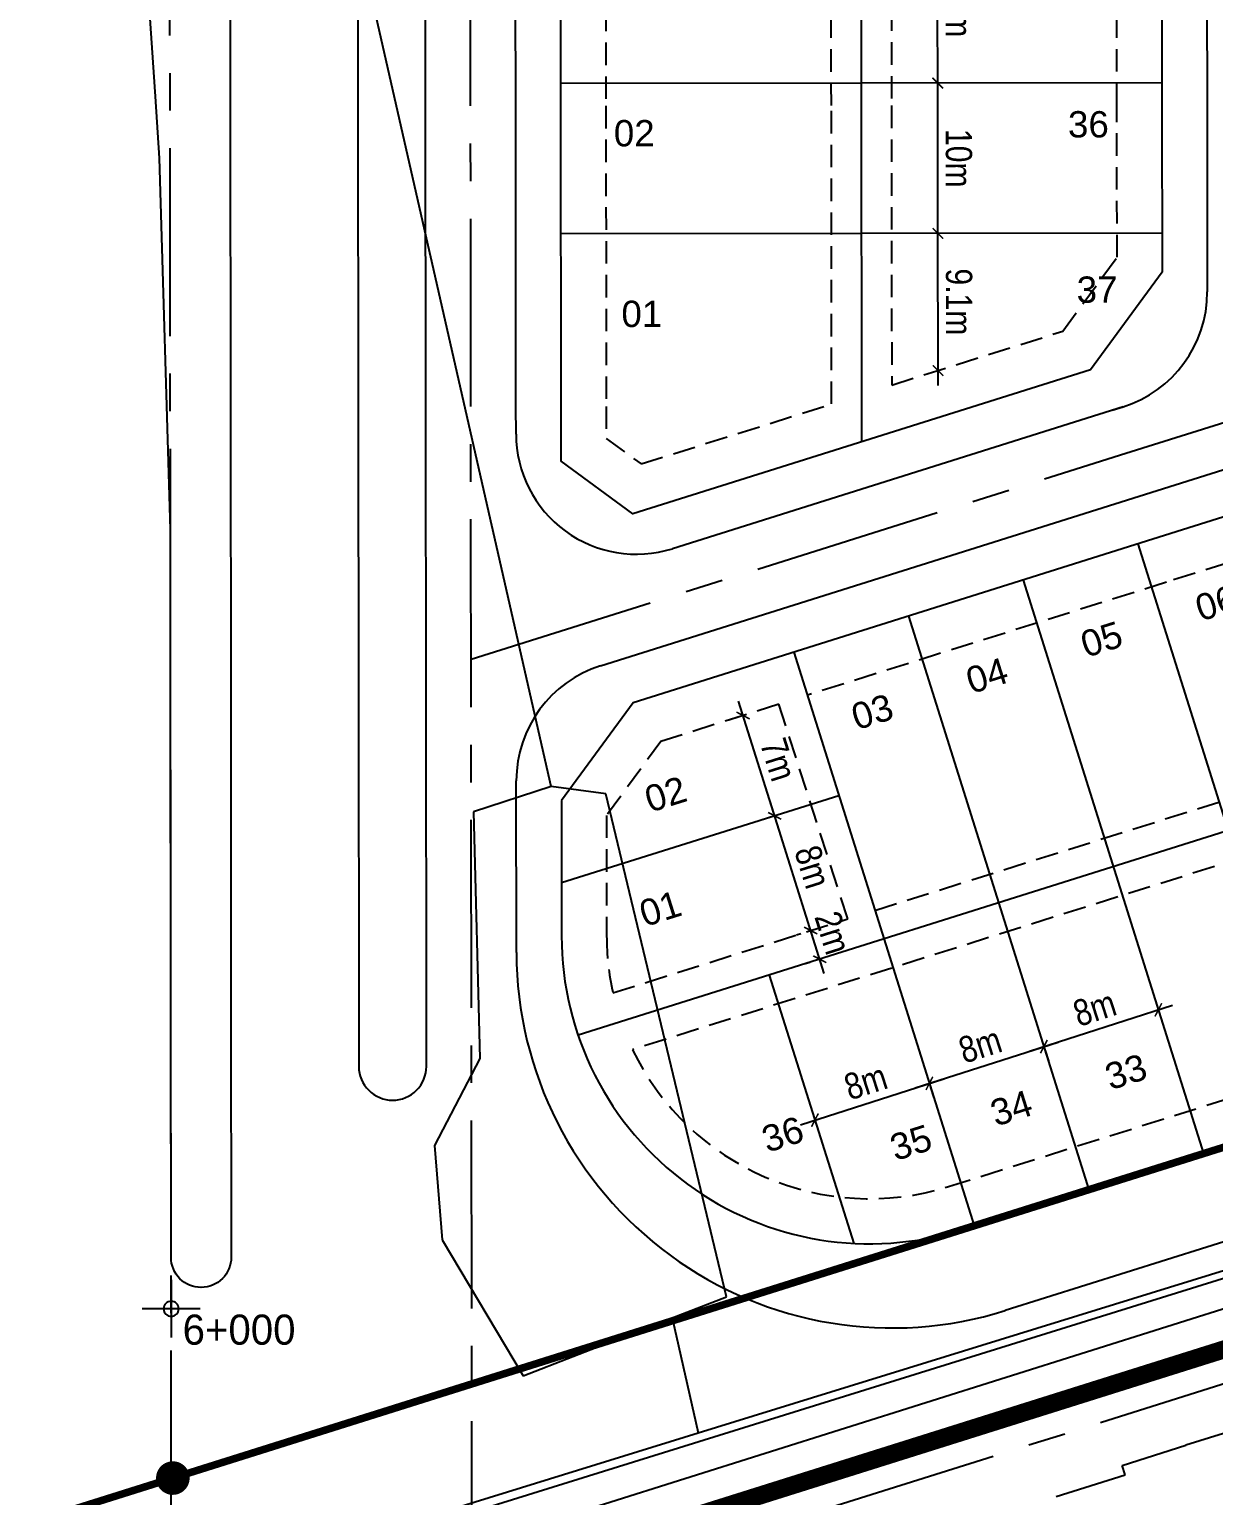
# Model space of a CAD drawing. Extents: x 597165 to 598689, y 1181586 to 1183364.
# Drawn here: x 598108.6 to 598187.4, y 1182195.4 to 1182293 of the extents above; entities that cross this region are included whole.
import ezdxf
from ezdxf.enums import TextEntityAlignment as Align

# ---------------------------------------------------------------- set-up
doc = ezdxf.new("R2010")
doc.units = 0
doc.header["$MEASUREMENT"] = 0
for name, pattern in [('CENTER', [2, 1.25, -0.25, 0.25, -0.25]), ('DASHED', [0.75, 0.5, -0.25]), ('LOGIOI', [4, 3, -1])]:
    doc.linetypes.add(name, pattern=pattern)
doc.layers.get('0').update_dxf_attribs({"linetype": 'CONTINUOUS'})
doc.layers.get('DEFPOINTS').update_dxf_attribs({"color": 8, "linetype": 'CONTINUOUS'})
for name, color, linetype in [('CGXD', 3, 'CONTINUOUS'), ('DIM-T', 7, 'CONTINUOUS'), ('GT-QLO50-L', 4, 'CONTINUOUS'), ('GT-QLO50-LYTRINH', 7, 'CONTINUOUS'), ('GT-QLO50-TIM', 2, 'CONTINUOUS'), ('MOCRANH', 7, 'CONTINUOUS'), ('NEN-HT', 8, 'CONTINUOUS'), ('NET-LENGOAI', 4, 'CONTINUOUS'), ('NET-LETRONG', 5, 'CONTINUOUS'), ('NET-LO-GIOI-DIEN-GIOI', 7, 'CENTER'), ('NET-PLO', 2, 'CONTINUOUS'), ('NET-TIM', 2, 'CENTER'), ('RANH_QUY_HOACH', 7, 'LOGIOI'), ('RANHGIAODAT', 150, 'LOGIOI'), ('TEXT-SOLO', 7, 'CONTINUOUS')]:
    doc.layers.add(name, color=color, linetype=linetype)
doc.styles.add('AVO', font='VHELVEN.TTF')
doc.styles.add('STYLE1', font='VHELVEI.TTF')
doc.styles.add('TOA-DO-TIM', font='VAVON.TTF')
doc.styles.add('VHEL-C-R', font='VHELVCN.TTF')
doc.dimstyles.new('TL1000', dxfattribs={"dimscale": 0, "dimtxt": 2, "dimasz": 0.7, "dimexe": 1, "dimexo": 1, "dimgap": 0.5, "dimtad": 1, "dimdec": 1, "dimzin": 12, "dimtxsty": 'VHEL-C-R', "dimblk1": 'ARCHTICK', "dimblk2": 'ARCHTICK', "dimsah": 1, "dimcen": -0.09, "dimdle": 1, "dimclrd": 256, "dimclre": 256, "dimclrt": 256, "dimazin": 3, "dimtfac": 0.005, "dimtdec": 1, "dimtix": 1, "dimtmove": 0, "dimatfit": 3, "dimtolj": 1, "dimtzin": 0})

# ---------------------------------------------------------------- blocks, each defined once
blk = doc.blocks.new('LYTRINH')
at = {"layer": 'GT-QLO50-LYTRINH'}
for p, q in [((0, 0.96), (0, -0.96)), ((0.96, 0), (-0.96, 0))]:
    blk.add_line(p, q, dxfattribs=at)
blk = doc.blocks.new('_ARCHTICK')
at = {"color": 0, "linetype": 'BYBLOCK', "const_width": 0.15}
blk.add_lwpolyline([(-0.5, -0.5), (0.5, 0.5)], dxfattribs=at)
blk = doc.blocks.new('*D1400')
at = {"linetype": 'BYBLOCK'}
for p, q in [((598161.506, 1182230.139), (598160.305, 1182233.955)), ((598159.933, 1182232.789), (598159.651, 1182232.7)), ((598160.534, 1182230.881), (598160.252, 1182230.793))]:
    blk.add_line(p, q, dxfattribs=at)
at = {"layer": 'DEFPOINTS', "color": 0, "linetype": 'BYBLOCK'}
for p in [(598160.605, 1182233.001), (598160.887, 1182233.089), (598161.487, 1182231.182)]:
    blk.add_point(p, dxfattribs=at)
at = {"linetype": 'BYBLOCK', "xscale": 0.7, "yscale": 0.7, "zscale": 0.7}
for p, rotation in [((598160.605, 1182233.001), 107.4736130847678), ((598161.205, 1182231.093), 287.4736130847677)]:
    blk.add_blockref('_ARCHTICK', p, dxfattribs=dict(at, rotation=rotation))
at = {"linetype": 'BYBLOCK', "insert": (598162.084, 1182232.857), "char_height": 1.75, "attachment_point": 5, "rotation": 287.47361, "style": 'VHEL-C-R'}
blk.add_mtext('\\A1;2m', dxfattribs=at)
blk = doc.blocks.new('*D1399')
at = {"linetype": 'BYBLOCK'}
for p, q in [((598160.905, 1182232.047), (598157.903, 1182241.585)), ((598158.211, 1182240.634), (598157.249, 1182240.331)), ((598159.933, 1182232.789), (598159.651, 1182232.7))]:
    blk.add_line(p, q, dxfattribs=at)
at = {"layer": 'DEFPOINTS', "color": 0, "linetype": 'BYBLOCK'}
for p in [(598158.203, 1182240.632), (598159.165, 1182240.934), (598160.887, 1182233.089)]:
    blk.add_point(p, dxfattribs=at)
at = {"linetype": 'BYBLOCK', "xscale": 0.7, "yscale": 0.7, "zscale": 0.7}
for p, rotation in [((598158.203, 1182240.632), 107.4736130847678), ((598160.605, 1182233.001), 287.4736130847679)]:
    blk.add_blockref('_ARCHTICK', p, dxfattribs=dict(at, rotation=rotation))
at = {"linetype": 'BYBLOCK', "insert": (598160.733, 1182237.235), "char_height": 1.75, "attachment_point": 5, "rotation": 287.47361, "style": 'VHEL-C-R'}
blk.add_mtext('\\A1;8m', dxfattribs=at)
blk = doc.blocks.new('*D1398')
at = {"linetype": 'BYBLOCK'}
for p, q in [((598158.503, 1182239.678), (598155.801, 1182248.262)), ((598155.852, 1182247.23), (598155.147, 1182247.008)), ((598158.211, 1182240.634), (598157.249, 1182240.331))]:
    blk.add_line(p, q, dxfattribs=at)
at = {"layer": 'DEFPOINTS', "color": 0, "linetype": 'BYBLOCK'}
for p in [(598156.101, 1182247.309), (598156.806, 1182247.53), (598159.165, 1182240.934)]:
    blk.add_point(p, dxfattribs=at)
at = {"linetype": 'BYBLOCK', "xscale": 0.7, "yscale": 0.7, "zscale": 0.7}
for p, rotation in [((598156.101, 1182247.309), 107.4736130847678), ((598158.203, 1182240.632), 287.4736130847679)]:
    blk.add_blockref('_ARCHTICK', p, dxfattribs=dict(at, rotation=rotation))
at = {"linetype": 'BYBLOCK', "insert": (598158.463, 1182244.383), "char_height": 1.75, "attachment_point": 5, "rotation": 287.47361, "style": 'VHEL-C-R'}
blk.add_mtext('\\A1;7m', dxfattribs=at)
blk = doc.blocks.new('*D1237')
at = {"linetype": 'BYBLOCK'}
for p, q in [((598159.927, 1182220.081), (598169.448, 1182223.138)), ((598168.582, 1182222.565), (598168.801, 1182221.881)), ((598160.965, 1182220.12), (598161.184, 1182219.435))]:
    blk.add_line(p, q, dxfattribs=at)
at = {"layer": 'DEFPOINTS', "color": 0, "linetype": 'BYBLOCK'}
for p in [(598168.276, 1182223.517), (598168.496, 1182222.833), (598160.659, 1182221.072)]:
    blk.add_point(p, dxfattribs=at)
at = {"linetype": 'BYBLOCK', "xscale": 0.7, "yscale": 0.7, "zscale": 0.7}
for p, rotation in [((598168.496, 1182222.833), 17.80141668245331), ((598160.879, 1182220.387), 197.8014166824533)]:
    blk.add_blockref('_ARCHTICK', p, dxfattribs=dict(at, rotation=rotation))
at = {"linetype": 'BYBLOCK', "insert": (598164.261, 1182222.937), "char_height": 1.75, "attachment_point": 5, "rotation": 17.80142, "style": 'VHEL-C-R'}
blk.add_mtext('\\A1;8m', dxfattribs=at)
blk = doc.blocks.new('*D1236')
at = {"linetype": 'BYBLOCK'}
for p, q in [((598167.544, 1182222.527), (598177.065, 1182225.584)), ((598168.582, 1182222.565), (598168.801, 1182221.881))]:
    blk.add_line(p, q, dxfattribs=at)
at = {"layer": 'DEFPOINTS', "color": 0, "linetype": 'BYBLOCK'}
for p in [(598176.113, 1182225.278), (598176.113, 1182225.278), (598168.276, 1182223.517)]:
    blk.add_point(p, dxfattribs=at)
at = {"linetype": 'BYBLOCK', "xscale": 0.7, "yscale": 0.7, "zscale": 0.7}
for p, rotation in [((598176.113, 1182225.278), 17.80141668245331), ((598168.496, 1182222.833), 197.8014166824533)]:
    blk.add_blockref('_ARCHTICK', p, dxfattribs=dict(at, rotation=rotation))
at = {"linetype": 'BYBLOCK', "insert": (598171.878, 1182225.382), "char_height": 1.75, "attachment_point": 5, "rotation": 17.80142, "style": 'VHEL-C-R'}
blk.add_mtext('\\A1;8m', dxfattribs=at)
blk = doc.blocks.new('*D1235')
at = {"linetype": 'BYBLOCK'}
for p, q in [((598175.161, 1182224.973), (598184.682, 1182228.03)), ((598176.199, 1182225.011), (598176.418, 1182224.326))]:
    blk.add_line(p, q, dxfattribs=at)
at = {"layer": 'DEFPOINTS', "color": 0, "linetype": 'BYBLOCK'}
for p in [(598183.73, 1182227.724), (598183.73, 1182227.724), (598175.893, 1182225.963)]:
    blk.add_point(p, dxfattribs=at)
at = {"linetype": 'BYBLOCK', "xscale": 0.7, "yscale": 0.7, "zscale": 0.7}
for p, rotation in [((598183.73, 1182227.724), 17.80141668245331), ((598176.113, 1182225.278), 197.8014166824533)]:
    blk.add_blockref('_ARCHTICK', p, dxfattribs=dict(at, rotation=rotation))
at = {"linetype": 'BYBLOCK', "insert": (598179.495, 1182227.828), "char_height": 1.75, "attachment_point": 5, "rotation": 17.80142, "style": 'VHEL-C-R'}
blk.add_mtext('\\A1;8m', dxfattribs=at)
blk = doc.blocks.new('*D1171')
at = {"linetype": 'BYBLOCK'}
blk.add_line((598169.073, 1182269.262), (598169.062, 1182280.383), dxfattribs=at)
at = {"layer": 'DEFPOINTS', "color": 0, "linetype": 'BYBLOCK'}
for p in [(598169.063, 1182279.383), (598169.063, 1182279.383), (598169.072, 1182270.262)]:
    blk.add_point(p, dxfattribs=at)
at = {"linetype": 'BYBLOCK', "xscale": 0.7, "yscale": 0.7, "zscale": 0.7}
for p, rotation in [((598169.063, 1182279.383), 90.05370803980172), ((598169.072, 1182270.262), 270.0537080398017)]:
    blk.add_blockref('_ARCHTICK', p, dxfattribs=dict(at, rotation=rotation))
at = {"linetype": 'BYBLOCK', "insert": (598170.461, 1182274.824), "char_height": 1.75, "attachment_point": 5, "rotation": 270.05371, "style": 'VHEL-C-R'}
blk.add_mtext('\\A1;9.1m', dxfattribs=at)
blk = doc.blocks.new('*D1170')
at = {"linetype": 'BYBLOCK'}
blk.add_line((598169.064, 1182278.383), (598169.053, 1182290.383), dxfattribs=at)
at = {"layer": 'DEFPOINTS', "color": 0, "linetype": 'BYBLOCK'}
for p in [(598169.054, 1182289.383), (598169.054, 1182289.383), (598169.063, 1182279.383)]:
    blk.add_point(p, dxfattribs=at)
at = {"linetype": 'BYBLOCK', "xscale": 0.7, "yscale": 0.7, "zscale": 0.7}
for p, rotation in [((598169.054, 1182289.383), 90.05370803980574), ((598169.063, 1182279.383), 270.0537080398057)]:
    blk.add_blockref('_ARCHTICK', p, dxfattribs=dict(at, rotation=rotation))
at = {"linetype": 'BYBLOCK', "insert": (598170.452, 1182284.384), "char_height": 1.75, "attachment_point": 5, "rotation": 270.05371, "style": 'VHEL-C-R'}
blk.add_mtext('\\A1;10m', dxfattribs=at)
blk = doc.blocks.new('*D1169')
at = {"linetype": 'BYBLOCK'}
blk.add_line((598169.055, 1182288.383), (598169.043, 1182300.383), dxfattribs=at)
at = {"layer": 'DEFPOINTS', "color": 0, "linetype": 'BYBLOCK'}
for p in [(598169.044, 1182299.383), (598169.044, 1182299.383), (598169.054, 1182289.383)]:
    blk.add_point(p, dxfattribs=at)
at = {"linetype": 'BYBLOCK', "xscale": 0.7, "yscale": 0.7, "zscale": 0.7}
for p, rotation in [((598169.044, 1182299.383), 90.05370803980574), ((598169.054, 1182289.383), 270.0537080398057)]:
    blk.add_blockref('_ARCHTICK', p, dxfattribs=dict(at, rotation=rotation))
at = {"linetype": 'BYBLOCK', "insert": (598170.443, 1182294.384), "char_height": 1.75, "attachment_point": 5, "rotation": 270.05371, "style": 'VHEL-C-R'}
blk.add_mtext('\\A1;10m', dxfattribs=at)

msp = doc.modelspace()

# ---------------------------------------------------------------- linework, layer by layer
at = {"layer": 'CGXD', "linetype": 'DASHED', "ltscale": 3}
for p, q in [((598282.7499, 1182287.1767), (598184.266, 1182256.1747)), ((598164.8722, 1182234.344), (598287.1584, 1182272.8388)), ((598184.266, 1182256.1747), (598160.3846, 1182248.657))]:
    msp.add_line(p, q, dxfattribs=at)
for points in [[(598161.8628, 1182407.8148), (598161.8474, 1182427.8777), (598161.8294, 1182447.8836), (598161.8236, 1182454.3123), (598150.4183, 1182448.9253), (598146.8336, 1182443.262), (598146.8475, 1182427.8662), (598146.8628, 1182407.7992), (598146.8835, 1182387.8702), (598146.9015, 1182367.8702), (598146.9195, 1182347.8702), (598146.9375, 1182327.8702), (598146.9556, 1182307.8327), (598146.9736, 1182287.8702), (598146.9916, 1182267.8702), (598146.9935, 1182265.7465), (598149.3168, 1182264.0437), (598161.9914, 1182268.0336), (598161.9736, 1182287.8837), (598161.9556, 1182307.8462), (598161.9375, 1182327.8837), (598161.9195, 1182347.8837), (598161.9015, 1182367.8837), (598161.8835, 1182387.8837)], [(598180.8835, 1182387.9004), (598180.8628, 1182407.8353), (598180.8474, 1182427.8918), (598180.8371, 1182439.3942), (598165.8371, 1182439.3802), (598165.8474, 1182427.8807), (598165.8628, 1182407.8189), (598165.8835, 1182387.8873), (598165.9015, 1182367.8873), (598165.9195, 1182347.8873), (598165.9375, 1182327.8873), (598165.9556, 1182307.8498), (598165.9736, 1182287.8873), (598165.9903, 1182269.2924), (598177.3802, 1182272.8779), (598180.9827, 1182277.7933), (598180.9735, 1182287.9008), (598180.9556, 1182307.8633), (598180.9375, 1182327.9008), (598180.9195, 1182347.9008), (598180.9015, 1182367.9008)]]:
    msp.add_lwpolyline(points, close=True, dxfattribs=at)
for points in [[(598292.7424, 1182254.6774), (598288.334, 1182269.0153), (598148.7527, 1182225.0762, 0.3728247), (598169.778, 1182215.9691), (598194.475, 1182223.7436)], [(598158.4768, 1182248.0564), (598150.6185, 1182245.5827), (598147.0161, 1182240.6673), (598147.0233, 1182232.6459, 0.0546171), (598147.4419, 1182228.8571), (598163.0627, 1182233.7744)]]:
    msp.add_lwpolyline(points, format="xyb", close=True, dxfattribs=at)
at = {"layer": 'GT-QLO50-L'}
for points in [[(598121.9556, 1182307.8102), (598121.9736, 1182287.8477), (598121.9916, 1182267.8477), (598122.0096, 1182247.8477), (598122.0276, 1182227.8477), (598122.0426, 1182211.2584, -0.4142136), (598120.0444, 1182209.2566), (598120.0444, 1182209.2566, -0.4142136), (598118.0426, 1182211.2548), (598118.0276, 1182227.8441), (598117.999, 1182259.5814, 0.0070465), (598117.9973, 1182259.6942), (598117.279, 1182284.384), (598117.008, 1182288.4901), (598116.5261, 1182295.6222)], [(598130.4556, 1182307.8178), (598130.4736, 1182287.8553), (598130.4916, 1182267.8553), (598130.5096, 1182247.8553), (598130.5276, 1182227.8554), (598130.5311, 1182223.9627, 0.4142136), (598132.7831, 1182221.7148), (598132.7831, 1182221.7148, 0.4142136), (598135.0311, 1182223.9668), (598135.0276, 1182227.8594), (598135.0096, 1182247.8594), (598134.9916, 1182267.8594), (598134.9736, 1182287.8594), (598134.9556, 1182307.8219)]]:
    msp.add_lwpolyline(points, format="xyb", dxfattribs=at)
at = {"layer": 'GT-QLO50-LYTRINH'}
msp.add_lwpolyline([(598117.55, 1182207.84, 1), (598118.55, 1182207.84, 1)], format="xyb", close=True, dxfattribs=at)
at = {"layer": 'GT-QLO50-TIM', "linetype": 'CENTER', "ltscale": 10, "flags": 128}
msp.add_lwpolyline([(598118.1495, 1182092.552), (598118.1357, 1182107.8441), (598118.0637, 1182187.8441), (598118.0276, 1182227.8441), (598118.0096, 1182247.8441), (598117.9916, 1182267.8441), (598117.9736, 1182287.8441), (598117.9556, 1182307.8066), (598117.9375, 1182327.8441), (598117.9195, 1182347.844), (598117.9015, 1182367.844), (598117.8835, 1182387.844), (598117.8628, 1182407.7691), (598117.8475, 1182427.844), (598117.8294, 1182447.844), (598117.8114, 1182467.844), (598117.7727, 1182507.8066), (598117.7574, 1182527.844), (598117.7441, 1182542.574), (598117.7554, 1182547.844), (598117.7393, 1182567.844), (598117.8064, 1182587.8438), (598117.9915, 1182607.8055), (598118.3561, 1182627.8395), (598118.7651, 1182642.5669), (598118.9451, 1182647.8307), (598119.797, 1182667.8124), (598120.0933, 1182673.5939), (598120.9121, 1182687.7812), (598122.2554, 1182707.7359), (598130.5763, 1182807.3883), (598139.8112, 1182906.9588), (598153.3963, 1183006.021)], dxfattribs=at)
at = {"layer": 'MOCRANH'}
msp.add_lwpolyline([(597340.2111, 1182461.6352), (597341.3721, 1182437.3595), (597345.3594, 1182366.2568), (597347.4489, 1182325.7368), (597346.6708, 1182267.2097), (597396.7196, 1181936.6184), (597442.3642, 1181957.8696), (597465.633, 1181971.3486), (597501.0995, 1181986.0417), (597656.5869, 1182038.5657), (597738.2962, 1182063.5406), (597807.4868, 1182085.32), (597867.7896, 1182104.3029), (597882.6286, 1182108.9741), (597915.464, 1182119.3104), (597990.1043, 1182142.8066), (598023.5178, 1182153.3249), (598090.3046, 1182174.3489), (598179.3376, 1182202.3758), (598297.3967, 1182239.54), (598213.8261, 1182511.342)], dxfattribs=at)
msp.add_lwpolyline([(597340.2111, 1182461.6352), (597341.3721, 1182437.3595), (597345.3594, 1182366.2568), (597347.4489, 1182325.7368), (597346.6708, 1182267.2097), (597396.7196, 1181936.6184), (597442.3642, 1181957.8696), (597465.633, 1181971.3486), (597501.0995, 1181986.0417), (597656.5869, 1182038.5657), (597738.2962, 1182063.5406), (597807.4868, 1182085.32), (597867.7896, 1182104.3029), (597882.6286, 1182108.9741), (597915.464, 1182119.3104), (597990.1043, 1182142.8066), (598023.5178, 1182153.3249), (598090.3046, 1182174.3489), (598179.3376, 1182202.3758), (598297.3967, 1182239.54), (598213.8261, 1182511.342)], dxfattribs=at)
at = {"layer": 'MOCRANH', "const_width": 1.1169}
msp.add_lwpolyline([(598117.6024, 1182196.5753, 1), (598118.7193, 1182196.5753, 1)], format="xyb", close=True, dxfattribs=at)
at = {"layer": 'NEN-HT', "linetype": 'CONTINUOUS'}
for p, q in [((598143.34, 1182242.58), (598124.14, 1182327.02)), ((598143.34, 1182242.58), (598138.17, 1182240.9)), ((598146.96, 1182242.1), (598143.34, 1182242.58)), ((598155, 1182208.64), (598146.96, 1182242.1)), ((598138.17, 1182240.9), (598138.58, 1182224.48)), ((598153.12, 1182199.58), (598244.64, 1182227.9)), ((598138.58, 1182224.48), (598135.57, 1182218.7)), ((598096.01, 1182181.23), (598219.75, 1182219.75)), ((598135.57, 1182218.7), (598136.08, 1182212.43)), ((598141.23, 1182193.09), (598223.53, 1182219.02)), ((598136.08, 1182212.43), (598141.46, 1182203.38)), ((598151.38, 1182207.23), (598155, 1182208.64)), ((598141.46, 1182203.38), (598151.38, 1182207.23)), ((598151.38, 1182207.23), (598153.12, 1182199.58)), ((598190.44, 1182200.29), (598185.57, 1182198.76)), ((598101.04, 1182183.52), (598153.12, 1182199.58)), ((598181.33, 1182197.42), (598185.57, 1182198.76)), ((598181.52, 1182196.78), (598181.33, 1182197.42)), ((598176.93, 1182195.35), (598181.52, 1182196.78))]:
    msp.add_line(p, q, dxfattribs=at)
at = {"layer": 'NET-LENGOAI', "ltscale": 20}
for p, q in [((598140.9736, 1182287.8648), (598140.9556, 1182307.8273)), ((598186.9556, 1182307.8687), (598186.9735, 1182287.9062)), ((598182.4644, 1182261.8978), (598277.1774, 1182291.7128)), ((598140.9916, 1182267.8648), (598140.9736, 1182287.8648)), ((598186.9735, 1182287.9062), (598186.9847, 1182275.4869)), ((598140.9932, 1182266.0314), (598140.9916, 1182267.8648)), ((598181.3869, 1182267.8489), (598151.3954, 1182258.4078)), ((598180.6628, 1182267.6209), (598181.3869, 1182267.8489)), ((598146.6119, 1182250.6117), (598182.4644, 1182261.8978)), ((598141.0243, 1182231.539), (598141.014, 1182242.9737)), ((598197.1774, 1182215.1589), (598173.531, 1182207.7152))]:
    msp.add_line(p, q, dxfattribs=at)
for centre, radius, start, end in [((598178.9847, 1182275.4797), 8, 287.473612, 0.051611), ((598148.9932, 1182266.0386), 8, 180.051611, 287.473612), ((598149.014, 1182242.9809), 8, 107.473614, 180.051611), ((598166.0243, 1182231.5616), 25, 180.051611, 287.473613)]:
    msp.add_arc(centre, radius, start, end, dxfattribs=at)
at = {"layer": 'NET-LETRONG'}
for p, q in [((598281.8682, 1182290.0443), (598183.3652, 1182259.0362)), ((598183.3652, 1182259.0362), (598148.78, 1182248.1491)), ((598148.78, 1182248.1491), (598144.0152, 1182241.6478)), ((598144.0152, 1182241.6478), (598144.0233, 1182232.6432)), ((598170.6788, 1182213.1076), (598195.3758, 1182220.882))]:
    msp.add_line(p, q, dxfattribs=at)
msp.add_lwpolyline([(598183.9556, 1182307.866), (598183.9735, 1182287.9035), (598183.9835, 1182276.8128), (598179.2188, 1182270.3115), (598148.7686, 1182260.726), (598143.9949, 1182264.2247), (598143.9916, 1182267.8675), (598143.9736, 1182287.8675), (598143.9556, 1182307.83)], dxfattribs=at)
msp.add_arc((598164.5233, 1182232.6616), 20.5, 180.051611, 287.473613, dxfattribs=at)
at = {"layer": 'NET-LO-GIOI-DIEN-GIOI', "color": 5, "ltscale": 20, "const_width": 0.5, "flags": 128}
msp.add_lwpolyline([(597394.7823, 1181949.4153), (597440.9258, 1181970.8988), (597464.1642, 1181984.3602), (597499.4807, 1181998.9912), (597654.8941, 1182051.4902), (597736.5872, 1182076.4601), (597805.7842, 1182098.2415), (597866.087, 1182117.2244), (597880.926, 1182121.8956), (597913.7615, 1182132.2319), (597988.4017, 1182155.7281), (598021.8152, 1182166.2465), (598088.6021, 1182187.2704), (598177.635, 1182215.2974), (598293.6241, 1182251.8099)], dxfattribs=at)
at = {"layer": 'NET-PLO'}
for p, q in [((598183.9722, 1182289.3971), (598143.9722, 1182289.3596)), ((598183.9812, 1182279.3971), (598143.9812, 1182279.3596)), ((598182.3599, 1182258.7198), (598194.3706, 1182220.5656)), ((598174.7291, 1182256.3177), (598186.7397, 1182218.1635)), ((598167.0982, 1182253.9155), (598179.1089, 1182215.7613)), ((598159.4674, 1182251.5134), (598171.478, 1182213.3592)), ((598162.47, 1182241.9749), (598144.0201, 1182236.167)), ((598189.3705, 1182239.9591), (598145.1252, 1182226.0311)), ((598157.8419, 1182230.0342), (598163.4593, 1182212.1892))]:
    msp.add_line(p, q, dxfattribs=at)
msp.add_lwpolyline([(598163.9937, 1182265.5188), (598163.9916, 1182267.8855), (598163.9736, 1182287.8855), (598163.9556, 1182307.848), (598163.9375, 1182327.8855), (598163.9195, 1182347.8855), (598163.9015, 1182367.8855), (598163.8835, 1182387.8855), (598163.8628, 1182407.8169), (598163.8474, 1182427.8792), (598163.8294, 1182447.8854), (598163.8198, 1182458.5729)], dxfattribs=at)
at = {"layer": 'NET-TIM', "ltscale": 10}
for p, q in [((598181.5636, 1182264.7594), (598247.6762, 1182285.5712)), ((598138.0067, 1182251.048), (598181.5636, 1182264.7594)), ((598122.6531, 1182182.2638), (598199.8798, 1182206.5742))]:
    msp.add_line(p, q, dxfattribs=at)
msp.add_lwpolyline([(598138.0636, 1182187.8621), (598138.0276, 1182227.8621), (598138.0096, 1182247.8621), (598137.9916, 1182267.8621), (598137.9736, 1182287.8621), (598137.9556, 1182307.8246), (598137.9375, 1182327.8621), (598137.9195, 1182347.8621), (598137.9015, 1182367.8621), (598137.8835, 1182387.862), (598137.8628, 1182407.7899), (598137.8475, 1182427.8593), (598137.8294, 1182447.862), (598137.8114, 1182467.862)], dxfattribs=at)
at = {"layer": 'RANH_QUY_HOACH', "color": 1, "linetype": 'DASHED', "ltscale": 20, "const_width": 1.2, "flags": 128}
msp.add_lwpolyline([(598213.8261, 1182511.342), (598335.1729, 1182835.3919), (598344.6661, 1182860.743), (597547.8605, 1183222.9796), (597536.9709, 1183198.2708), (597494.1637, 1183101.1393), (597439.7212, 1182974.4588), (597407.6696, 1182885.2338), (597394.7271, 1182848.3776), (597374.3757, 1182758.7003), (597340.8217, 1182551.4599), (597340.2111, 1182461.6352), (597341.3721, 1182437.3595), (597345.3594, 1182366.2568), (597347.4489, 1182325.7368), (597346.6708, 1182267.2097), (597396.7196, 1181936.6184), (597442.3642, 1181957.8696), (597465.633, 1181971.3486), (597501.0995, 1181986.0417), (597656.5869, 1182038.5657), (597738.2962, 1182063.5406), (597807.4868, 1182085.32), (597867.7896, 1182104.3029), (597882.6286, 1182108.9741), (597915.464, 1182119.3104), (597990.1043, 1182142.8066), (598023.5178, 1182153.3249), (598090.3046, 1182174.3489), (598179.3376, 1182202.3758), (598297.3967, 1182239.54)], close=True, dxfattribs=at)
at = {"layer": 'RANH_QUY_HOACH', "color": 1, "linetype": 'CONTINUOUS', "ltscale": 20, "flags": 128}
msp.add_lwpolyline([(597340.2111, 1182461.6352), (597341.3721, 1182437.3595), (597345.3594, 1182366.2568), (597347.4489, 1182325.7368), (597346.6708, 1182267.2097), (597396.7196, 1181936.6184), (597442.3642, 1181957.8696), (597465.633, 1181971.3486), (597501.0995, 1181986.0417), (597656.5869, 1182038.5657), (597738.2962, 1182063.5406), (597807.4868, 1182085.32), (597867.7896, 1182104.3029), (597882.6286, 1182108.9741), (597915.464, 1182119.3104), (597990.1043, 1182142.8066), (598023.5178, 1182153.3249), (598090.3046, 1182174.3489), (598179.3376, 1182202.3758), (598297.3967, 1182239.54), (598213.8261, 1182511.342)], dxfattribs=at)
at = {"layer": 'RANHGIAODAT', "color": 160, "linetype": 'CONTINUOUS', "ltscale": 2.5}
msp.add_lwpolyline([(597340.2111, 1182461.6352), (597341.3721, 1182437.3595), (597345.3594, 1182366.2568), (597347.4489, 1182325.7368), (597346.6708, 1182267.2097), (597346.6708, 1182267.2097), (597346.6708, 1182267.2097), (597394.7823, 1181949.4153), (597394.7823, 1181949.4153), (597440.9258, 1181970.8988), (597463.8711, 1181984.3234), (597499.4807, 1181998.9912), (597654.8941, 1182051.4902), (597736.5872, 1182076.4601), (597805.7842, 1182098.2415), (597866.087, 1182117.2244), (597880.926, 1182121.8956), (597913.7615, 1182132.2319), (597988.4017, 1182155.7281), (598021.8152, 1182166.2465), (598088.6021, 1182187.2704), (598177.635, 1182215.2974), (598293.6241, 1182251.8099), (598213.8261, 1182511.342)], dxfattribs=at)

# ---------------------------------------------------------------- block references
at = {"layer": 'GT-QLO50-LYTRINH', "xscale": 2, "yscale": 2, "zscale": 2}
msp.add_blockref('LYTRINH', (598118.05, 1182207.84), dxfattribs=at)

# ---------------------------------------------------------------- texts
at = {"layer": 'GT-QLO50-LYTRINH', "insert": (598118.811, 1182207.4513, -0.38), "char_height": 2, "width": 14.711495, "attachment_point": 1, "style": 'TOA-DO-TIM'}
msp.add_mtext('6+000', dxfattribs=at)
at = {"layer": 'TEXT-SOLO', "color": 3, "style": 'STYLE1'}
for s, p in [('36', (598179.0783, 1182285.7674)), ('02', (598148.8611, 1182285.1756)), ('37', (598179.6539, 1182274.767)), ('01', (598149.3664, 1182273.1563))]:
    msp.add_text(s, height=1.75, dxfattribs=at).set_placement(p, align=Align.CENTER)
at = {"layer": 'TEXT-SOLO', "color": 3, "style": 'AVO'}
for s, p in [('06', (598187.8413, 1182253.963)), ('05', (598180.2137, 1182251.5505)), ('04', (598172.5861, 1182249.138)), ('03', (598164.9586, 1182246.7255)), ('02', (598151.2076, 1182241.2435)), ('01', (598150.855, 1182233.6367)), ('33', (598181.8327, 1182222.7763)), ('34', (598174.2063, 1182220.36)), ('36', (598158.9985, 1182218.6173)), ('35', (598167.5281, 1182218.0662))]:
    msp.add_text(s, height=1.75, rotation=17.473613, dxfattribs=at).set_placement(p, align=Align.CENTER)

# ---------------------------------------------------------------- dimensions: what is measured, and where the dimension line sits
at = {"layer": 'DIM-T', "color": 1}
for base, p1, p2, angle, picture, middle in [((598169.0443, 1182299.3831), (598169.0537, 1182289.3831), (598169.0443, 1182299.3831), 270.053708, '*D1169', (598170.4427, 1182294.3844)), ((598169.0537, 1182289.3831), (598169.0631, 1182279.3831), (598169.0537, 1182289.3831), 270.053708, '*D1170', (598170.4521, 1182284.3844)), ((598156.1009, 1182247.3085), (598159.165, 1182240.9344), (598156.8058, 1182247.5304), 287.473613, '*D1398', (598158.4634, 1182244.3829)), ((598158.2028, 1182240.6316), (598160.8869, 1182233.0895), (598159.165, 1182240.9344), 287.473613, '*D1399', (598160.7332, 1182237.2346)), ((598183.7297, 1182227.7241), (598175.8928, 1182225.9632), (598183.7297, 1182227.7241), 197.801417, '*D1235', (598179.4951, 1182227.8282)), ((598176.1127, 1182225.2784), (598168.2758, 1182223.5175), (598176.1127, 1182225.2784), 197.801417, '*D1236', (598171.8781, 1182225.3825))]:
    dim = msp.add_linear_dim(base=base, p1=p1, p2=p2, angle=angle, dimstyle='TL1000', override={"dimscale": 1, "dimtxt": 1.75, "dimdsep": 46, "dimpost": 'm'}, dxfattribs=at)
    dim.commit()
    dim.dimension.update_dxf_attribs({"geometry": picture, "text_midpoint": middle})
for p1, p2, distance, picture, middle in [((598169.0716, 1182270.2624), (598169.0631, 1182279.3831), 0, '*D1171', (598170.461, 1182274.8241)), ((598160.6589, 1182221.0717), (598168.2758, 1182223.5175), -0.7193, '*D1237', (598164.2612, 1182222.9367))]:
    dim = msp.add_aligned_dim(p1=p1, p2=p2, distance=distance, dimstyle='TL1000', override={"dimscale": 1, "dimtxt": 1.75, "dimdsep": 46, "dimpost": 'm'}, dxfattribs=at)
    dim.commit()
    dim.dimension.update_dxf_attribs({"geometry": picture, "text_midpoint": middle})
dim = msp.add_linear_dim(base=(598160.6049, 1182233.0007), p1=(598161.4874, 1182231.1818), p2=(598160.8869, 1182233.0895), angle=107.473613, dimstyle='TL1000', override={"dimscale": 1, "dimtxt": 1.75, "dimdsep": 46, "dimpost": 'm'}, dxfattribs=at)
dim.commit()
dim.dimension.update_dxf_attribs({"geometry": '*D1400', "text_midpoint": (598162.084, 1182232.8566), "dimtype": 161})

doc.saveas('drawing.dxf')
